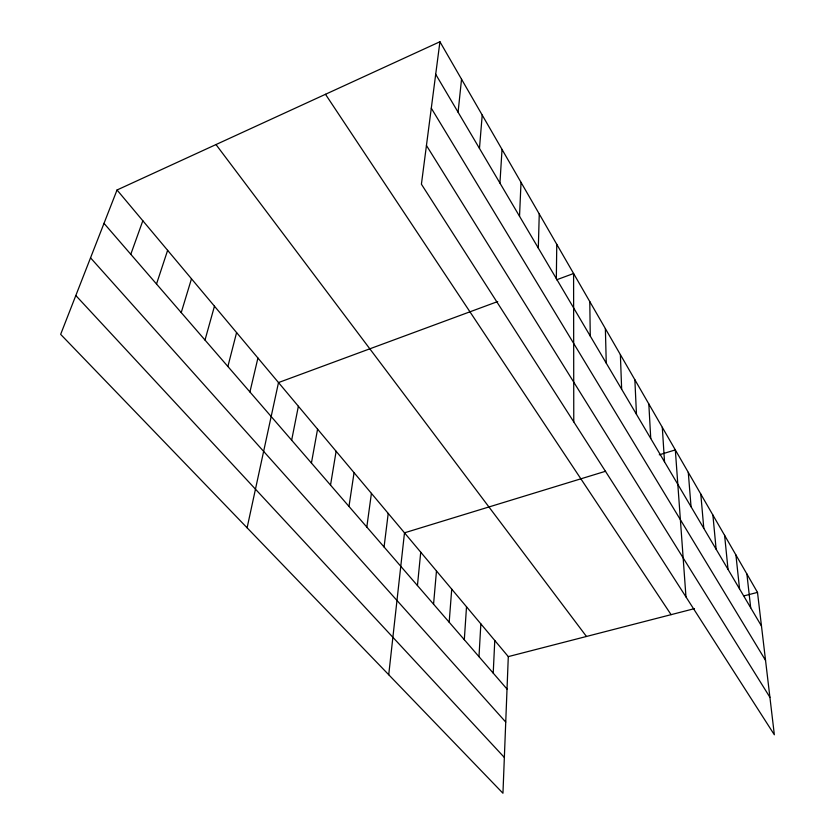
<?xml version="1.0" encoding="UTF-8"?>
<svg xmlns="http://www.w3.org/2000/svg" width="835" height="835" viewBox="0 0 835 835"><rect width="100%" height="100%" fill="white"/><g stroke="black" fill="none" stroke-linecap="round" stroke-linejoin="round"><path stroke-width="1.25" d="M556.329 278.608L556.768 244.331M538.314 248.089L539.253 213.969M117.036 189.994L508.296 656.613L502.952 793.25L60.652 334.355L117.036 189.994L439.93 41.75L757.502 592.391L774.348 734.779L421.414 184.211L439.93 41.75M519.527 216.275L521.019 182.364M493.214 673.114L494.779 640.487M478.987 656.665L480.856 623.891M499.935 183.084L502.033 149.423M464.312 639.714L466.514 606.784M449.178 622.232L451.725 589.145M479.467 148.432L482.212 115.073M433.563 604.175L436.475 570.963M417.437 585.544L420.736 552.196M458.081 112.203L461.536 79.221M388.724 674.743L404.495 532.824L605.584 471.253M384.069 546.988L388.223 513.41M366.815 527.052L371.418 493.37M348.978 506.427L354.061 472.673M330.524 485.114L336.119 451.276M311.424 463.039L317.571 429.159M291.655 440.191L298.377 406.269M247.108 527.803L278.504 382.566L497.723 301.55M249.926 391.97L257.921 358.017M227.882 366.502L236.587 332.58M205.003 340.064L214.459 306.184M181.226 312.582L191.486 278.796M156.51 284.025L167.626 250.333M130.792 254.299L142.827 220.764M556.559 279.808L573.593 273.515L573.77 421.884M659.285 454.814L675.327 449.908L685.973 596.921M508.296 656.613L694.48 608.631M744.079 595.856L757.502 592.391M75.818 295.517L504.35 757.46M90.535 257.838L505.739 722.066M104.01 223.352L507.022 689.073M215.994 144.559L586.462 636.468M325.483 94.292L671.09 614.664M426.445 145.478L769.912 697.298M431.298 108.195L765.538 660.37M435.703 74.305L761.489 626.052M746.887 573.979L750.696 607.786M735.917 554.972L739.559 588.915M724.603 535.339L728.036 569.407M712.892 515.049L716.127 549.232M700.795 494.07L703.801 528.357M688.28 472.37L691.046 506.751M662.301 427.332L664.524 461.839M648.826 403.963L650.747 438.511M634.861 379.748L636.468 414.317M620.384 354.645L621.647 389.214M605.375 328.614L606.252 363.152M589.781 301.592L590.261 336.077"/></g></svg>
